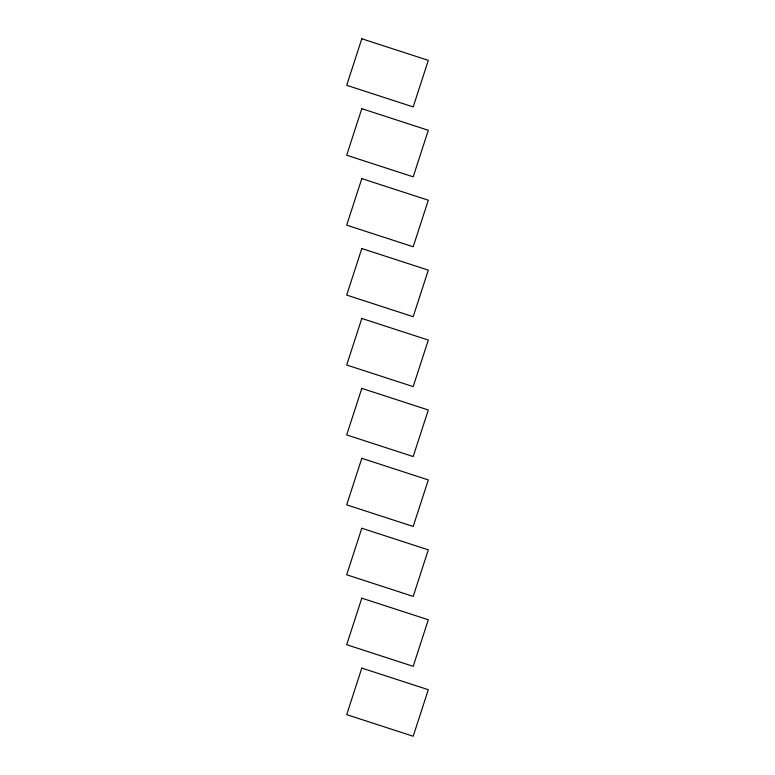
<?xml version="1.0" encoding="UTF-8"?>
<svg xmlns="http://www.w3.org/2000/svg" width="775" height="775" viewBox="0 0 775 775"><rect width="100%" height="100%" fill="white"/><g stroke="black" fill="none" stroke-linecap="round" stroke-linejoin="round"><path stroke-width="1.16" d="M361.809 38.75L346.687 85.298L413.191 106.911L428.313 60.363L361.809 38.75M361.809 108.674L346.687 155.233L413.191 176.836L428.313 130.287L361.809 108.674M361.809 178.599L346.687 225.157L413.191 246.76L428.313 200.212L361.809 178.599M361.809 248.533L346.687 295.081L413.191 316.694L428.313 270.136L361.809 248.533M361.809 318.457L346.687 365.006L413.191 386.618L428.313 340.06L361.809 318.457M361.809 388.382L346.687 434.94L413.191 456.543L428.313 409.994L361.809 388.382M361.809 458.306L346.687 504.864L413.191 526.467L428.313 479.919L361.809 458.306M361.809 528.24L346.687 574.788L413.191 596.401L428.313 549.843L361.809 528.24M361.809 598.164L346.687 644.713L413.191 666.326L428.313 619.768L361.809 598.164M361.809 668.089L346.687 714.637L413.191 736.25L428.313 689.702L361.809 668.089"/></g></svg>
